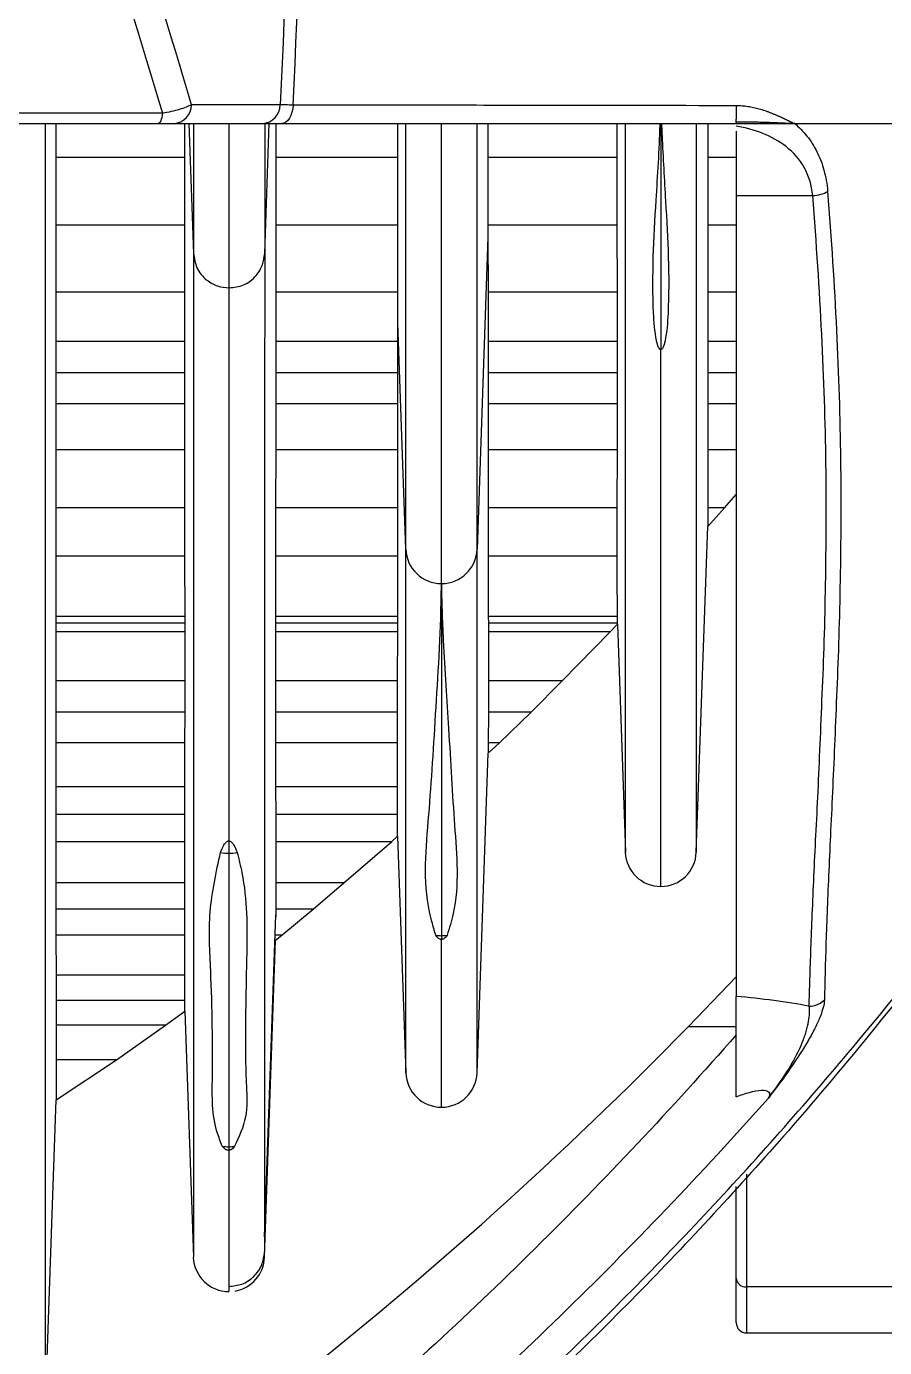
# Model space of a CAD drawing. Extents: x 9.3 to 87.2, y 1.1 to 68.8.
# Drawn here: x 39.747 to 40.999, y 5.639 to 7.566 of the extents above; entities that cross this region are included whole.
import ezdxf

# ---------------------------------------------------------------- set-up
doc = ezdxf.new("R2010")
doc.units = 0
doc.header["$MEASUREMENT"] = 0
doc.layers.add('OBJECT', color=7, linetype='CONTINUOUS')

msp = doc.modelspace()

# ---------------------------------------------------------------- linework, layer by layer
at = {"layer": 'OBJECT'}
for p, q in [((39.9457, 7.4398), (38.1925, 7.4398)), ((38.1925, 7.4248), (39.9393, 7.4248)), ((39.7901, 7.4248), (39.79, 7.3753)), ((39.9623, 7.4248), (40.0918, 7.4248)), ((39.9782, 7.3753), (39.9782, 7.4248)), ((39.9841, 7.4248), (39.9907, 7.2353)), ((40.0947, 7.2353), (40.1013, 7.4248)), ((40.1109, 7.4248), (40.1109, 7.3753)), ((40.2889, 7.3753), (40.2889, 7.4248)), ((40.4204, 7.4248), (40.4204, 7.3753)), ((40.6089, 7.3753), (40.609, 7.4248)), ((40.6725, 7.4236), (40.6725, 7.095)), ((40.7411, 7.4248), (40.7411, 7.3753)), ((40.7825, 7.4134), (40.7825, 7.3196)), ((39.79, 7.3753), (39.79, 7.2766)), ((39.9782, 7.3753), (39.79, 7.3753)), ((39.9782, 7.2766), (39.9782, 7.3753)), ((40.1109, 7.3753), (40.1109, 7.2766)), ((40.2889, 7.3753), (40.1109, 7.3753)), ((40.289, 7.2766), (40.2889, 7.3753)), ((40.4204, 7.3753), (40.4204, 7.2766)), ((40.6089, 7.3753), (40.4204, 7.3753)), ((40.609, 7.2766), (40.6089, 7.3753)), ((40.7411, 7.3753), (40.741, 7.2766)), ((40.7825, 7.3753), (40.7411, 7.3753)), ((40.7825, 7.3196), (40.8941, 7.3196)), ((40.7825, 7.3196), (40.7825, 6.1514)), ((39.79, 7.2766), (39.7899, 7.179)), ((39.9782, 7.2766), (39.79, 7.2766)), ((39.9782, 7.179), (39.9782, 7.2766)), ((40.1109, 7.2766), (40.1108, 7.179)), ((40.289, 7.2766), (40.1109, 7.2766)), ((40.289, 7.179), (40.289, 7.2766)), ((40.4204, 7.2766), (40.4204, 7.2589)), ((40.609, 7.2766), (40.4204, 7.2766)), ((40.6091, 7.179), (40.609, 7.2766)), ((40.741, 7.2766), (40.7409, 7.179)), ((40.7825, 7.2766), (40.741, 7.2766)), ((40.4204, 7.2589), (40.4045, 6.8038)), ((40.4204, 7.2589), (40.4205, 7.179)), ((39.7899, 7.179), (39.7899, 7.1069)), ((39.9782, 7.179), (39.7899, 7.179)), ((39.9782, 7.1069), (39.9782, 7.179)), ((40.0425, 7.1851), (40.0426, 7.1851)), ((40.1108, 7.179), (40.1108, 7.1069)), ((40.289, 7.179), (40.1108, 7.179)), ((40.289, 7.134), (40.289, 7.179)), ((40.6091, 7.179), (40.4205, 7.179)), ((40.4205, 7.179), (40.4205, 7.1069)), ((40.6091, 7.1069), (40.6091, 7.179)), ((40.7409, 7.179), (40.741, 7.1069)), ((40.7825, 7.179), (40.7409, 7.179)), ((40.3006, 6.8038), (40.289, 7.134)), ((40.289, 7.1069), (40.289, 7.134)), ((39.7899, 7.1069), (39.7899, 7.0612)), ((39.9782, 7.1069), (39.7899, 7.1069)), ((39.9783, 7.0612), (39.9782, 7.1069)), ((40.1108, 7.1069), (40.1107, 7.0612)), ((40.289, 7.1069), (40.1108, 7.1069)), ((40.289, 7.0612), (40.289, 7.1069)), ((40.4205, 7.1069), (40.4205, 7.0612)), ((40.6091, 7.1069), (40.4205, 7.1069)), ((40.6091, 7.0612), (40.6091, 7.1069)), ((40.741, 7.1069), (40.741, 7.0612)), ((40.7825, 7.1069), (40.741, 7.1069)), ((39.7899, 7.0612), (39.7899, 7.0158)), ((39.9783, 7.0612), (39.7899, 7.0612)), ((39.9783, 7.0158), (39.9783, 7.0612)), ((40.1107, 7.0612), (40.1107, 7.0158)), ((40.289, 7.0612), (40.1107, 7.0612)), ((40.2889, 7.0158), (40.289, 7.0612)), ((40.4205, 7.0612), (40.4205, 7.0158)), ((40.6091, 7.0612), (40.4205, 7.0612)), ((40.6091, 7.0158), (40.6091, 7.0612)), ((40.741, 7.0612), (40.7411, 7.0158)), ((40.7825, 7.0612), (40.741, 7.0612)), ((39.7899, 7.0158), (39.7899, 6.9487)), ((39.9783, 7.0158), (39.7899, 7.0158)), ((39.9783, 6.9487), (39.9783, 7.0158)), ((40.1107, 7.0158), (40.1107, 6.9487)), ((40.2889, 7.0158), (40.1107, 7.0158)), ((40.2889, 6.9487), (40.2889, 7.0158)), ((40.4205, 7.0158), (40.4205, 6.9487)), ((40.6091, 7.0158), (40.4205, 7.0158)), ((40.6091, 6.9487), (40.6091, 7.0158)), ((40.7411, 7.0158), (40.7411, 6.9487)), ((40.7825, 7.0158), (40.7411, 7.0158)), ((39.7899, 6.9487), (39.7898, 6.8643)), ((39.9783, 6.9487), (39.7899, 6.9487)), ((39.9784, 6.8643), (39.9783, 6.9487)), ((40.1107, 6.9487), (40.1106, 6.8643)), ((40.2889, 6.9487), (40.1107, 6.9487)), ((40.2889, 6.8643), (40.2889, 6.9487)), ((40.4205, 6.9487), (40.4206, 6.8643)), ((40.6091, 6.9487), (40.4205, 6.9487)), ((40.609, 6.8643), (40.6091, 6.9487)), ((40.7825, 6.9487), (40.7411, 6.9487)), ((40.7655, 6.8643), (40.7825, 6.8838)), ((39.7898, 6.8643), (39.7898, 6.7938)), ((39.9784, 6.8643), (39.7898, 6.8643)), ((39.9784, 6.7938), (39.9784, 6.8643)), ((40.1106, 6.8643), (40.1105, 6.7938)), ((40.2889, 6.8643), (40.1106, 6.8643)), ((40.2888, 6.7938), (40.2889, 6.8643)), ((40.4206, 6.8643), (40.4207, 6.7938)), ((40.609, 6.8643), (40.4206, 6.8643)), ((40.609, 6.7938), (40.609, 6.8643)), ((40.7409, 6.8371), (40.7655, 6.8643)), ((40.7655, 6.8643), (40.7409, 6.8643)), ((40.7243, 6.3618), (40.7409, 6.8371)), ((39.7898, 6.7938), (39.7899, 6.7058)), ((39.9784, 6.7938), (39.7898, 6.7938)), ((39.9785, 6.7058), (39.9784, 6.7938)), ((40.1105, 6.7938), (40.1105, 6.7058)), ((40.2888, 6.7938), (40.1105, 6.7938)), ((40.2888, 6.7058), (40.2888, 6.7938)), ((40.4207, 6.7938), (40.4208, 6.7058)), ((40.609, 6.7938), (40.4207, 6.7938)), ((40.3525, 6.7535), (40.3525, 6.7535)), ((40.3525, 6.7535), (40.3525, 6.24)), ((39.7899, 6.7058), (39.7899, 6.6959)), ((39.9785, 6.7058), (39.7899, 6.7058)), ((39.7899, 6.6959), (39.7899, 6.6833)), ((39.9785, 6.6959), (39.7899, 6.6959)), ((39.9785, 6.6959), (39.9785, 6.7058)), ((39.9785, 6.6833), (39.9785, 6.6959)), ((40.1105, 6.7058), (40.1105, 6.6959)), ((40.2888, 6.7058), (40.1105, 6.7058)), ((40.1105, 6.6959), (40.1105, 6.6833)), ((40.2888, 6.6959), (40.1105, 6.6959)), ((40.2888, 6.6959), (40.2888, 6.7058)), ((40.2888, 6.6833), (40.2888, 6.6959)), ((40.4208, 6.7058), (40.4209, 6.6959)), ((40.6091, 6.7058), (40.4208, 6.7058)), ((40.4209, 6.6959), (40.4209, 6.6833)), ((40.6092, 6.6959), (40.4209, 6.6959)), ((40.5986, 6.6833), (40.6092, 6.6945)), ((40.6092, 6.6959), (40.6091, 6.7058)), ((40.6092, 6.6945), (40.6092, 6.6959)), ((40.6092, 6.6945), (40.6208, 6.3618)), ((39.7899, 6.6833), (39.7899, 6.6117)), ((39.9785, 6.6833), (39.7899, 6.6833)), ((39.9785, 6.6117), (39.9785, 6.6833)), ((40.1105, 6.6833), (40.1104, 6.6117)), ((40.2888, 6.6833), (40.1105, 6.6833)), ((40.2886, 6.6117), (40.2888, 6.6833)), ((40.4209, 6.6833), (40.4209, 6.6117)), ((40.5986, 6.6833), (40.4209, 6.6833)), ((40.5288, 6.6117), (40.5986, 6.6833)), ((39.7899, 6.6117), (39.7899, 6.5663)), ((39.9785, 6.6117), (39.7899, 6.6117)), ((39.9785, 6.5663), (39.9785, 6.6117)), ((40.1104, 6.6117), (40.1104, 6.5663)), ((40.2886, 6.6117), (40.1104, 6.6117)), ((40.2885, 6.5663), (40.2886, 6.6117)), ((40.4209, 6.6117), (40.4209, 6.5663)), ((40.5288, 6.6117), (40.4209, 6.6117)), ((40.4832, 6.5663), (40.5288, 6.6117)), ((39.7899, 6.5663), (39.7899, 6.5215)), ((39.9785, 6.5663), (39.7899, 6.5663)), ((39.9784, 6.5215), (39.9785, 6.5663)), ((40.1104, 6.5663), (40.1105, 6.5215)), ((40.2885, 6.5663), (40.1104, 6.5663)), ((40.2885, 6.5215), (40.2885, 6.5663)), ((40.4209, 6.5663), (40.4208, 6.5215)), ((40.4832, 6.5663), (40.4209, 6.5663)), ((40.437, 6.5215), (40.4832, 6.5663)), ((39.7899, 6.5215), (39.7899, 6.4573)), ((39.9784, 6.5215), (39.7899, 6.5215)), ((39.9784, 6.4573), (39.9784, 6.5215)), ((40.1105, 6.5215), (40.1106, 6.4573)), ((40.2885, 6.5215), (40.1105, 6.5215)), ((40.2884, 6.4573), (40.2885, 6.5215)), ((40.4208, 6.5062), (40.437, 6.5215)), ((40.4208, 6.5215), (40.4208, 6.5062)), ((40.437, 6.5215), (40.4208, 6.5215)), ((40.4045, 6.04), (40.4208, 6.5062)), ((39.7899, 6.4573), (39.7899, 6.4169)), ((39.9784, 6.4573), (39.7899, 6.4573)), ((39.9783, 6.4169), (39.9784, 6.4573)), ((40.1106, 6.4573), (40.1107, 6.4169)), ((40.2884, 6.4573), (40.1106, 6.4573)), ((40.2885, 6.4169), (40.2884, 6.4573)), ((39.7899, 6.4169), (39.7899, 6.3771)), ((39.9783, 6.4169), (39.7899, 6.4169)), ((39.9783, 6.3771), (39.9783, 6.4169)), ((40.1107, 6.4169), (40.1108, 6.3771)), ((40.2885, 6.4169), (40.1107, 6.4169)), ((40.2795, 6.3771), (40.2885, 6.3851)), ((40.2885, 6.3851), (40.3006, 6.04)), ((39.7899, 6.3771), (39.79, 6.3169)), ((39.9783, 6.3771), (39.7899, 6.3771)), ((39.9781, 6.3169), (39.9783, 6.3771)), ((40.0425, 6.3783), (40.0425, 6.3603)), ((40.0425, 6.3603), (40.0425, 5.9321)), ((40.1108, 6.3771), (40.1108, 6.3169)), ((40.2795, 6.3771), (40.1108, 6.3771)), ((40.2101, 6.3169), (40.2795, 6.3771)), ((39.79, 6.3169), (39.79, 6.2789)), ((39.9781, 6.3169), (39.79, 6.3169)), ((39.978, 6.2789), (39.9781, 6.3169)), ((40.1108, 6.3169), (40.1107, 6.2789)), ((40.2101, 6.3169), (40.1108, 6.3169)), ((40.1653, 6.2789), (40.2101, 6.3169)), ((39.79, 6.2789), (39.7901, 6.2408)), ((39.978, 6.2789), (39.79, 6.2789)), ((39.978, 6.2408), (39.978, 6.2789)), ((40.0945, 5.8007), (40.1109, 6.2703)), ((40.1107, 6.2789), (40.1107, 6.2679)), ((40.1653, 6.2789), (40.1107, 6.2789)), ((40.1198, 6.2408), (40.1653, 6.2789)), ((39.7901, 6.2408), (39.7903, 6.1822)), ((39.978, 6.2408), (39.7901, 6.2408)), ((39.978, 6.1822), (39.978, 6.2408)), ((40.0945, 5.771), (40.1106, 6.2335)), ((40.1106, 6.2335), (40.1198, 6.2408)), ((40.1198, 6.2408), (40.1107, 6.2408)), ((40.3525, 6.24), (40.3525, 6.2345)), ((39.7903, 6.1822), (39.7903, 6.1454)), ((39.978, 6.1822), (39.7903, 6.1822)), ((39.978, 6.1454), (39.978, 6.1822)), ((40.7128, 6.1075), (40.7825, 6.18)), ((39.7903, 6.1454), (39.7903, 6.1094)), ((39.978, 6.1454), (39.7903, 6.1454)), ((39.9502, 6.1094), (39.978, 6.1299)), ((39.978, 6.1299), (39.978, 6.1454)), ((39.978, 6.1299), (39.9906, 5.771)), ((39.7903, 6.1094), (39.7904, 6.059)), ((39.9502, 6.1094), (39.7903, 6.1094)), ((39.8784, 6.059), (39.9502, 6.1094)), ((40.7128, 6.1075), (40.7825, 6.1075)), ((39.7904, 6.0003), (39.8784, 6.059)), ((39.8784, 6.059), (39.7904, 6.059)), ((39.7743, 5.5388), (39.7904, 6.0003)), ((40.0425, 5.9321), (40.0425, 5.927)), ((40.7975, 5.8919), (40.7975, 5.7275)), ((40.7825, 5.7405), (40.7825, 5.8742)), ((40.0425, 5.7297), (40.0425, 5.7208)), ((40.7825, 5.6755), (40.7825, 5.7405)), ((41.1373, 5.7275), (40.7975, 5.7275)), ((40.7975, 5.7275), (40.7975, 5.6605)), ((40.7975, 5.6605), (41.134, 5.6605))]:
    msp.add_line(p, q, dxfattribs=at)
at = {"layer": 'OBJECT', "flags": 128}
for points in [[(39.9457, 7.4398), (39.9451, 7.4366), (39.9445, 7.4336), (39.9438, 7.431), (39.943, 7.4288), (39.9421, 7.4271), (39.9412, 7.4258), (39.9403, 7.4251), (39.9393, 7.4248)], [(40.1174, 7.4522), (40.0865, 7.4522), (39.9879, 7.4522)], [(40.1361, 7.4517), (40.1355, 7.4463), (40.1344, 7.4412), (40.1328, 7.4365), (40.1308, 7.4325), (40.1284, 7.4292), (40.1257, 7.4268), (40.1228, 7.4253), (40.1198, 7.4248)], [(40.8679, 7.4247), (40.8672, 7.4248), (40.8664, 7.4248)]]:
    msp.add_lwpolyline(points, dxfattribs=at)
at = {"layer": 'OBJECT'}
for centre, radius, start, end in [((39.9602, 7.4524), 0.0277, 274.2427, 359.4996), ((40.0897, 7.4524), 0.0277, 274.245, 359.5321), ((40.3525, 6.8056), 0.052, 182, 270), ((40.3525, 6.8056), 0.052, 270, 358), ((40.0425, 6.4222), 0.0619, 258.5707, 270.0228), ((40.0425, 6.4222), 0.0619, 269.9778, 281.0092), ((40.6725, 6.3636), 0.0518, 182, 270), ((40.6725, 6.3636), 0.0518, 270, 358), ((40.3525, 6.2955), 0.0555, 261.4716, 270.0065), ((40.3525, 6.2955), 0.0555, 269.9937, 278.5282), ((36.4205, 10.2998), 6, 300.68604, 315.67495), ((40.3525, 6.0418), 0.052, 182, 270), ((40.3525, 6.0418), 0.052, 270, 358), ((40.0425, 5.9866), 0.0545, 259.773, 270.0071), ((40.0425, 5.9867), 0.0546, 269.999, 278.622), ((40.0425, 5.7728), 0.052, 182, 269.9931), ((40.0425, 5.7728), 0.052, 280.3224, 358), ((40.7966, 5.7416), 0.0141, 184.4017, 273.8104), ((40.7975, 5.6755), 0.015, 180, 270)]:
    msp.add_arc(centre, radius, start, end, dxfattribs=at)
for points, knots in [([(40.2401, 11.3382), (40.2358, 11.0137), (40.2297, 10.6893), (40.2143, 10.0408), (40.2049, 9.7167), (40.1727, 8.7449), (40.1458, 8.0978), (40.1174, 7.4522)], [0, 0, 0, 0, 0.25, 0.25, 0.5, 0.5, 1, 1, 1, 1]), ([(40.1361, 7.4517), (40.1657, 8.0975), (40.1937, 8.7447), (40.2271, 9.7168), (40.2367, 10.0409), (40.2526, 10.6896), (40.2588, 11.014), (40.2632, 11.3386)], [0, 0, 0, 0, 0.5, 0.5, 0.75, 0.75, 1, 1, 1, 1]), ([(39.9879, 7.4522), (39.9832, 7.4497), (39.9772, 7.4473), (39.9627, 7.4431), (39.9544, 7.4412), (39.9457, 7.4398)], [0, 0, 0, 0, 0.5, 0.5, 1, 1, 1, 1]), ([(40.1361, 7.4517), (40.1322, 7.4517), (40.1288, 7.4518), (40.1225, 7.4519), (40.1197, 7.4521), (40.1174, 7.4522)], [0, 0, 0, 0, 0.5, 0.5, 1, 1, 1, 1]), ([(40.7825, 7.4507), (40.6856, 7.4509), (40.5831, 7.451), (40.4213, 7.4513), (40.366, 7.4514), (40.2528, 7.4515), (40.195, 7.4516), (40.1361, 7.4517)], [0, 0, 0, 0, 0.5, 0.5, 0.75, 0.75, 1, 1, 1, 1]), ([(40.8664, 7.4248), (40.866, 7.425), (40.8652, 7.4254), (40.8641, 7.426), (40.8629, 7.4266), (40.8618, 7.4271), (40.8606, 7.4277), (40.8595, 7.4283), (40.8583, 7.4289), (40.8571, 7.4294), (40.856, 7.43), (40.8548, 7.4306), (40.8536, 7.4311), (40.8525, 7.4317), (40.8513, 7.4323), (40.8501, 7.4328), (40.8489, 7.4334), (40.8469, 7.4343), (40.8439, 7.4357), (40.84, 7.4373), (40.8361, 7.439), (40.8322, 7.4405), (40.8282, 7.442), (40.8242, 7.4433), (40.8202, 7.4446), (40.8161, 7.4458), (40.812, 7.4469), (40.8079, 7.4478), (40.8037, 7.4487), (40.7996, 7.4494), (40.7954, 7.4499), (40.7911, 7.4503), (40.7868, 7.4506), (40.784, 7.4507), (40.7825, 7.4507)], [0, 0, 0, 0, 0.014682, 0.029363, 0.044045, 0.058727, 0.073408, 0.08809, 0.102772, 0.117454, 0.132135, 0.146817, 0.161499, 0.17618, 0.190862, 0.205544, 0.220225, 0.234907, 0.282725, 0.330544, 0.378362, 0.42618, 0.473999, 0.521817, 0.569635, 0.617454, 0.665272, 0.71309, 0.760908, 0.808727, 0.856545, 0.904363, 0.952182, 1, 1, 1, 1]), ([(40.7825, 7.4507), (40.7825, 7.4476), (40.7825, 7.4421), (40.7825, 7.4378), (40.7825, 7.436)], [0, 0, 0, 0, 0.2121658, 0.4015985, 0.4015985, 0.4015985, 0.4015985]), ([(39.7743, 7.4248), (39.7743, 7.3613), (39.7743, 7.2062), (39.7743, 6.9764), (39.7743, 6.7406), (39.7743, 6.5271), (39.7743, 6.3265), (39.7743, 6.1439), (39.7743, 5.9852), (39.7743, 5.8457), (39.7743, 5.7128), (39.7743, 5.6152), (39.7743, 5.5511), (39.7743, 5.5429), (39.7743, 5.5388)], [0, 0, 0, 0, 0.0663565, 0.1619168, 0.2506975, 0.3330027, 0.4146365, 0.5014721, 0.5748651, 0.6528443, 0.7353332, 0.8213619, 0.9099109, 1, 1, 1, 1]), ([(39.9393, 7.4248), (39.9442, 7.4248), (39.9486, 7.4248), (39.9564, 7.4248), (39.9597, 7.4248), (39.9623, 7.4248)], [0, 0, 0, 0, 0.5, 0.5, 1, 1, 1, 1]), ([(39.9908, 7.4248), (39.9907, 7.3999), (39.9907, 7.3357), (39.9907, 7.2734), (39.9907, 7.2353)], [0, 0, 0, 0, 0.3885632, 1, 1, 1, 1]), ([(40.0425, 7.4248), (40.0425, 7.3829), (40.0425, 7.3019), (40.0425, 7.2231), (40.0425, 7.1851)], [0, 0, 0, 0, 0.517367, 1, 1, 1, 1]), ([(40.0918, 7.4248), (40.0953, 7.4248), (40.0995, 7.4248), (40.1089, 7.4248), (40.1141, 7.4248), (40.1198, 7.4248)], [0, 0, 0, 0, 0.5, 0.5, 1, 1, 1, 1]), ([(40.0947, 7.4248), (40.0947, 7.3999), (40.0947, 7.3357), (40.0947, 7.2734), (40.0947, 7.2353)], [0, 0, 0, 0, 0.388563, 1, 1, 1, 1]), ([(40.1198, 7.4248), (40.1805, 7.4248), (40.2399, 7.4248), (40.3562, 7.4248), (40.413, 7.4248), (40.5788, 7.4248), (40.6836, 7.4248), (40.7825, 7.4248)], [0, 0, 0, 0, 0.25, 0.25, 0.5, 0.5, 1, 1, 1, 1]), ([(40.3006, 6.8038), (40.3006, 6.8658), (40.3006, 6.9898), (40.3006, 7.1949), (40.3006, 7.3455), (40.3006, 7.4248)], [0, 0, 0, 0, 0.3212824, 0.642404, 1, 1, 1, 1]), ([(40.3525, 6.7536), (40.3525, 6.8155), (40.3525, 6.9393), (40.3525, 7.1605), (40.3525, 7.3283), (40.3525, 7.4248)], [0, 0, 0, 0, 0.2980689, 0.5959884, 1, 1, 1, 1]), ([(40.4045, 6.8038), (40.4045, 6.8658), (40.4045, 6.9898), (40.4045, 7.1949), (40.4045, 7.3455), (40.4045, 7.4248)], [0, 0, 0, 0, 0.3212824, 0.642404, 1, 1, 1, 1]), ([(40.6208, 6.3618), (40.6208, 6.3655), (40.6208, 6.3729), (40.6208, 6.4312), (40.6208, 6.5194), (40.6208, 6.642), (40.6208, 6.772), (40.6208, 6.9125), (40.6208, 7.063), (40.6208, 7.2176), (40.6208, 7.3351), (40.6208, 7.4045), (40.6208, 7.4248)], [0, 0, 0, 0, 0.122602, 0.243319, 0.361, 0.474446, 0.581833, 0.68175, 0.788271, 0.881698, 0.965359, 1, 1, 1, 1]), ([(40.6725, 7.095), (40.6724, 7.095), (40.672, 7.095), (40.6714, 7.0953), (40.6703, 7.0963), (40.668, 7.1006), (40.6638, 7.1181), (40.6588, 7.1891), (40.6639, 7.2922), (40.6706, 7.3862), (40.6715, 7.4242), (40.6715, 7.4248)], [0, 0, 0, 0, 0.000919, 0.00207, 0.004257, 0.012215, 0.043785, 0.16953, 0.671917, 0.9947, 1, 1, 1, 1]), ([(40.6736, 7.4248), (40.6736, 7.4226), (40.6738, 7.4166), (40.6756, 7.3784), (40.6809, 7.2864), (40.6864, 7.1882), (40.6811, 7.1176), (40.677, 7.1001), (40.6745, 7.0961), (40.6735, 7.0953), (40.673, 7.095), (40.6727, 7.095), (40.6725, 7.095)], [0, 0, 0, 0, 0.019496, 0.051629, 0.33198, 0.832685, 0.958029, 0.989573, 0.996196, 0.998137, 0.999196, 1, 1, 1, 1]), ([(40.7243, 7.4248), (40.7243, 7.4037), (40.7243, 7.3324), (40.7243, 7.2121), (40.7243, 7.0539), (40.7243, 6.8913), (40.7243, 6.745), (40.7243, 6.6131), (40.7243, 6.5026), (40.7243, 6.4237), (40.7243, 6.3717), (40.7243, 6.3651), (40.7243, 6.3618)], [0, 0, 0, 0, 0.036087, 0.121484, 0.217181, 0.326474, 0.448113, 0.550998, 0.658884, 0.770331, 0.884355, 1, 1, 1, 1]), ([(40.7825, 7.4271), (40.7825, 7.428), (40.7825, 7.4292), (40.7825, 7.4309), (40.7825, 7.431), (40.7825, 7.4311)], [0.3137582, 0.3137582, 0.3137582, 0.3137582, 0.5, 0.5, 0.5156324, 0.5156324, 0.5156324, 0.5156324]), ([(40.7825, 7.4271), (40.784, 7.4271), (40.7868, 7.4272), (40.7911, 7.4272), (40.7954, 7.4272), (40.7997, 7.4272), (40.804, 7.4272), (40.8082, 7.4271), (40.8124, 7.4271), (40.8166, 7.427), (40.8208, 7.4269), (40.8249, 7.4268), (40.829, 7.4266), (40.833, 7.4265), (40.837, 7.4263), (40.8409, 7.4262), (40.8447, 7.426), (40.8477, 7.4259), (40.8497, 7.4258), (40.8508, 7.4257), (40.852, 7.4256), (40.8531, 7.4256), (40.8542, 7.4255), (40.8553, 7.4255), (40.8565, 7.4254), (40.8576, 7.4253), (40.8587, 7.4253), (40.8598, 7.4252), (40.8609, 7.4251), (40.862, 7.4251), (40.8631, 7.425), (40.8642, 7.425), (40.8653, 7.4249), (40.866, 7.4248), (40.8664, 7.4248)], [0, 0, 0, 0, 0.047818, 0.095637, 0.143455, 0.191273, 0.239092, 0.28691, 0.334728, 0.382546, 0.430365, 0.478183, 0.526001, 0.57382, 0.621638, 0.669456, 0.717275, 0.765093, 0.779775, 0.794456, 0.809138, 0.82382, 0.838501, 0.853183, 0.867865, 0.882546, 0.897228, 0.91191, 0.926592, 0.941273, 0.955955, 0.970637, 0.985318, 1, 1, 1, 1]), ([(40.7825, 7.4248), (40.7879, 7.4248), (40.7984, 7.4248), (40.8131, 7.4248), (40.8277, 7.4248), (40.8418, 7.4248), (40.8551, 7.4248), (40.8628, 7.4248), (40.8664, 7.4248)], [0, 0, 0, 0, 0.179941, 0.346709, 0.4995, 0.68442, 0.851154, 1, 1, 1, 1]), ([(40.8941, 7.3196), (40.8926, 7.3351), (40.8883, 7.3487), (40.8749, 7.3727), (40.866, 7.3826), (40.8454, 7.3989), (40.8338, 7.4052), (40.8092, 7.4151), (40.796, 7.4186), (40.7825, 7.421)], [0, 0, 0, 0, 0.25, 0.25, 0.5, 0.5, 0.75, 0.75, 1, 1, 1, 1]), ([(40.8679, 7.4248), (40.8743, 7.4194), (40.8803, 7.4132), (40.8912, 7.3995), (40.896, 7.392), (40.9044, 7.3754), (40.9079, 7.3663), (40.9132, 7.347), (40.915, 7.3367), (40.9158, 7.3257)], [0, 0, 0, 0, 0.25, 0.25, 0.5, 0.5, 0.75, 0.75, 1, 1, 1, 1]), ([(40.8941, 7.3196), (40.898, 7.3198), (40.9021, 7.3205), (40.9097, 7.3226), (40.9131, 7.3241), (40.9158, 7.3257)], [0, 0, 0, 0, 0.5, 0.5, 1, 1, 1, 1]), ([(40.9158, 7.3257), (40.9268, 7.1865), (40.9331, 7.0561), (40.9355, 6.8736), (40.935, 6.815), (40.9336, 6.7305), (40.9329, 6.7031), (40.9313, 6.6498), (40.9303, 6.624), (40.9272, 6.5488), (40.9253, 6.5018), (40.9223, 6.4357), (40.9212, 6.4144), (40.9193, 6.3734), (40.9175, 6.3339), (40.916, 6.2975), (40.9146, 6.2626), (40.914, 6.246), (40.9124, 6.1989), (40.9116, 6.1709), (40.9111, 6.1465)], [0, 0, 0, 0, 0.25, 0.25, 0.375, 0.375, 0.4375, 0.4375, 0.5, 0.5, 0.625, 0.625, 0.6875, 0.6875, 0.75, 0.8125, 0.8125, 0.875, 0.875, 1, 1, 1, 1]), ([(40.8889, 6.1371), (40.8895, 6.1618), (40.8904, 6.19), (40.8921, 6.2375), (40.8928, 6.2542), (40.8942, 6.2893), (40.8958, 6.326), (40.8977, 6.3657), (40.8998, 6.407), (40.9009, 6.4284), (40.904, 6.4948), (40.9059, 6.5421), (40.9091, 6.6176), (40.9102, 6.6435), (40.9118, 6.6969), (40.9124, 6.7244), (40.9138, 6.809), (40.9143, 6.8676), (40.9117, 7.0501), (40.9052, 7.1805), (40.8941, 7.3196)], [0, 0, 0, 0, 0.125, 0.125, 0.1875, 0.1875, 0.25, 0.3125, 0.3125, 0.375, 0.375, 0.5, 0.5, 0.5625, 0.5625, 0.625, 0.625, 0.75, 0.75, 1, 1, 1, 1]), ([(39.9907, 7.2353), (39.9907, 7.1347), (39.9907, 6.9371), (39.9907, 6.6727), (39.9907, 6.445), (39.9906, 6.2543), (39.9906, 6.0962), (39.9906, 5.9588), (39.9906, 5.852), (39.9906, 5.7844), (39.9906, 5.7755), (39.9906, 5.771)], [0, 0, 0, 0, 0.130922, 0.257354, 0.375016, 0.481399, 0.581339, 0.679843, 0.783111, 0.890386, 1, 1, 1, 1]), ([(39.9907, 7.2353), (39.9918, 7.2281), (39.9942, 7.2132), (40.0082, 7.1966), (40.0253, 7.1868), (40.0369, 7.1856), (40.0425, 7.1851)], [0, 0, 0, 0, 0.270087, 0.561688, 0.788984, 1, 1, 1, 1]), ([(40.0426, 7.1851), (40.0499, 7.1859), (40.0649, 7.1877), (40.0821, 7.2011), (40.0924, 7.218), (40.0939, 7.2296), (40.0947, 7.2353)], [0, 0, 0, 0, 0.270415, 0.561725, 0.788827, 1, 1, 1, 1]), ([(40.0947, 7.2353), (40.0946, 7.1347), (40.0946, 6.9371), (40.0946, 6.6727), (40.0946, 6.445), (40.0946, 6.2543), (40.0946, 6.0963), (40.0945, 5.9586), (40.0945, 5.8531), (40.0945, 5.7946), (40.0945, 5.7866), (40.0945, 5.7841)], [0, 0, 0, 0, 0.13971, 0.27463, 0.400189, 0.513714, 0.620363, 0.725479, 0.835679, 0.950155, 1, 1, 1, 1]), ([(40.0425, 7.1851), (40.0425, 7.185), (40.0425, 7.185), (40.0425, 7.1849), (40.0425, 7.1849)], [0, 0, 0, 0, 0.559885, 1, 1, 1, 1]), ([(40.0425, 7.1851), (40.0425, 7.1851), (40.0426, 7.1851), (40.0426, 7.1851), (40.0426, 7.1851)], [0, 0, 0, 0, 0.558241, 1, 1, 1, 1]), ([(40.0425, 7.1849), (40.0425, 7.0983), (40.0425, 6.9273), (40.0425, 6.7098), (40.0425, 6.5266), (40.0425, 6.4267), (40.0425, 6.3783)], [0, 0, 0, 0, 0.2943602, 0.581245, 0.7968207, 1, 1, 1, 1]), ([(40.6725, 6.3118), (40.6725, 6.3162), (40.6725, 6.3249), (40.6725, 6.3925), (40.6725, 6.4959), (40.6725, 6.6359), (40.6725, 6.7822), (40.6725, 6.9342), (40.6725, 7.0435), (40.6725, 7.095)], [0, 0, 0, 0, 0.159104, 0.315428, 0.467212, 0.6125, 0.754724, 0.884556, 1, 1, 1, 1]), ([(40.7411, 6.9487), (40.7411, 6.9315), (40.741, 6.8969), (40.741, 6.8752), (40.7409, 6.8643)], [0, 0, 0, 0, 0.498775, 1, 1, 1, 1]), ([(40.7409, 6.8643), (40.7409, 6.8564), (40.7409, 6.8406), (40.7409, 6.8383), (40.7409, 6.8371)], [0, 0, 0, 0, 0.498581, 1, 1, 1, 1]), ([(40.3006, 6.04), (40.3006, 6.0438), (40.3006, 6.0514), (40.3006, 6.1109), (40.3006, 6.2017), (40.3006, 6.33), (40.3006, 6.472), (40.3006, 6.6287), (40.3006, 6.7457), (40.3006, 6.8038)], [0, 0, 0, 0, 0.1517066, 0.3010924, 0.4467941, 0.5874491, 0.7285956, 0.8653203, 1, 1, 1, 1]), ([(40.4045, 6.04), (40.4045, 6.0438), (40.4045, 6.0514), (40.4045, 6.1109), (40.4045, 6.2017), (40.4045, 6.33), (40.4045, 6.472), (40.4045, 6.6287), (40.4045, 6.7457), (40.4045, 6.8038)], [0, 0, 0, 0, 0.1517066, 0.3010924, 0.4467941, 0.5874491, 0.7285956, 0.8653203, 1, 1, 1, 1]), ([(40.6091, 6.7058), (40.6091, 6.7154), (40.6091, 6.7345), (40.609, 6.774), (40.609, 6.7938)], [0, 0, 0, 0, 0.497891, 1, 1, 1, 1]), ([(40.3443, 6.2406), (40.3409, 6.252), (40.3242, 6.3089), (40.3349, 6.4132), (40.3444, 6.5701), (40.3519, 6.6884), (40.3525, 6.7514), (40.3525, 6.7527), (40.3525, 6.7531), (40.3525, 6.7533), (40.3525, 6.7534), (40.3525, 6.7535)], [0, 0, 0, 0, 0.076843, 0.381826, 0.687453, 0.993014, 0.997771, 0.99896, 0.999554, 0.999851, 1, 1, 1, 1]), ([(40.3525, 6.7535), (40.3525, 6.7535), (40.3525, 6.7536), (40.3525, 6.7536), (40.3525, 6.7536)], [0, 0, 0, 0, 0.559654, 1, 1, 1, 1]), ([(40.3525, 6.7535), (40.3525, 6.7534), (40.3525, 6.7533), (40.3525, 6.7531), (40.3525, 6.7527), (40.3525, 6.7516), (40.3526, 6.7488), (40.3526, 6.7429), (40.3529, 6.7311), (40.3536, 6.7063), (40.3563, 6.6401), (40.3639, 6.5313), (40.3709, 6.3989), (40.3799, 6.3034), (40.364, 6.2511), (40.3608, 6.2406)], [0, 0, 0, 0, 0.000262, 0.000524, 0.001048, 0.002095, 0.006286, 0.014668, 0.031432, 0.064959, 0.138785, 0.369256, 0.649154, 0.929435, 1, 1, 1, 1]), ([(39.4825, 4.827), (39.6703, 4.9379), (39.851, 5.0594), (40.1984, 5.3231), (40.3637, 5.4644), (40.5992, 5.69), (40.6756, 5.7676), (40.8242, 5.9271), (40.896, 6.0088), (41.1044, 6.2594), (41.2337, 6.4341), (41.3539, 6.616)], [0, 0, 0, 0, 0.25, 0.25, 0.5, 0.5, 0.625, 0.625, 0.75, 0.75, 1, 1, 1, 1]), ([(41.3535, 6.6153), (41.2358, 6.4317), (41.1081, 6.2559), (40.9016, 6.0038), (40.8303, 5.9217), (40.6825, 5.7614), (40.6064, 5.6835), (40.4499, 5.5325), (40.3695, 5.4594), (40.2045, 5.3178), (40.1198, 5.2493), (39.8595, 5.0512), (39.6788, 4.9297), (39.491, 4.8188)], [0, 0, 0, 0, 0.25, 0.25, 0.375, 0.375, 0.5, 0.5, 0.625, 0.625, 0.75, 0.75, 1, 1, 1, 1]), ([(40.2885, 6.3851), (40.2885, 6.3865), (40.2885, 6.3892), (40.2885, 6.4076), (40.2885, 6.4169)], [0, 0, 0, 0, 0.498374, 1, 1, 1, 1]), ([(40.0328, 5.933), (40.0302, 5.9396), (40.0172, 5.9726), (40.0192, 6.0523), (40.0181, 6.1601), (40.0111, 6.2744), (40.0239, 6.3325), (40.0302, 6.3616)], [0, 0, 0, 0, 0.0523947, 0.2610056, 0.6291967, 0.8150945, 1, 1, 1, 1]), ([(40.0302, 6.3616), (40.031, 6.3635), (40.0322, 6.3667), (40.0342, 6.3708), (40.0359, 6.3736), (40.0374, 6.3755), (40.0388, 6.3769), (40.0401, 6.3778), (40.0412, 6.3782), (40.042, 6.3783), (40.0424, 6.3783), (40.0425, 6.3783)], [0, 0, 0, 0, 0.316364, 0.531026, 0.677706, 0.778955, 0.877451, 0.925781, 0.962938, 0.989159, 1, 1, 1, 1]), ([(40.0425, 6.3783), (40.0429, 6.3782), (40.0437, 6.3781), (40.0454, 6.3773), (40.049, 6.374), (40.0517, 6.3684), (40.0536, 6.3635), (40.0544, 6.3615)], [0, 0, 0, 0, 0.032723, 0.076597, 0.191829, 0.659607, 1, 1, 1, 1]), ([(40.0544, 6.3615), (40.0569, 6.3516), (40.0693, 6.3024), (40.0688, 6.199), (40.0653, 6.0956), (40.0679, 6.0198), (40.0704, 5.9755), (40.0573, 5.9469), (40.0507, 5.9327)], [0, 0, 0, 0, 0.0627587, 0.3135991, 0.6552939, 0.7707192, 0.8860508, 1, 1, 1, 1]), ([(40.3525, 6.2345), (40.3521, 6.2345), (40.3512, 6.2346), (40.3497, 6.2351), (40.3471, 6.2366), (40.3455, 6.2386), (40.3445, 6.2402), (40.3443, 6.2406)], [0, 0, 0, 0, 0.074163, 0.16958, 0.336542, 0.837581, 1, 1, 1, 1]), ([(40.3608, 6.2406), (40.3603, 6.2398), (40.3594, 6.2383), (40.3577, 6.2365), (40.3558, 6.2353), (40.3544, 6.2347), (40.3532, 6.2345), (40.3527, 6.2345), (40.3525, 6.2345)], [0, 0, 0, 0, 0.310389, 0.628913, 0.761248, 0.894698, 0.970341, 1, 1, 1, 1]), ([(40.3525, 5.9898), (40.3525, 5.9937), (40.3525, 6.0015), (40.3525, 6.0591), (40.3525, 6.1357), (40.3525, 6.2019), (40.3525, 6.2345)], [0, 0, 0, 0, 0.2875665, 0.5706173, 0.7881638, 1, 1, 1, 1]), ([(40.7825, 6.0051), (40.7825, 6.0217), (40.7825, 6.0377), (40.7825, 6.0603), (40.7825, 6.0676), (40.7825, 6.0814), (40.7825, 6.088), (40.7825, 6.1068), (40.7825, 6.118), (40.7825, 6.1373), (40.7825, 6.1453), (40.7825, 6.1514)], [0, 0, 0, 0, 0.25, 0.25, 0.375, 0.375, 0.5, 0.5, 0.75, 0.75, 1, 1, 1, 1]), ([(40.9111, 6.1465), (40.9109, 6.1399), (40.9088, 6.1315), (40.9028, 6.1166), (40.9004, 6.1113), (40.8947, 6.0998), (40.8914, 6.0938), (40.8805, 6.075), (40.8718, 6.0616), (40.852, 6.0329), (40.8409, 6.018), (40.8294, 6.003)], [0, 0, 0, 0, 0.25, 0.25, 0.375, 0.375, 0.5, 0.5, 0.75, 0.75, 1, 1, 1, 1]), ([(40.8294, 6.003), (40.8409, 6.018), (40.8513, 6.0326), (40.868, 6.0601), (40.8742, 6.0726), (40.8812, 6.0898), (40.8831, 6.0952), (40.8862, 6.1055), (40.8873, 6.1103), (40.8896, 6.1235), (40.8898, 6.131), (40.8889, 6.1371)], [0, 0, 0, 0, 0.25, 0.25, 0.5, 0.5, 0.625, 0.625, 0.75, 0.75, 1, 1, 1, 1]), ([(40.8889, 6.1371), (40.8929, 6.1371), (40.8971, 6.1379), (40.9049, 6.1412), (40.9084, 6.1436), (40.9111, 6.1465)], [0, 0, 0, 0, 0.5, 0.5, 1, 1, 1, 1]), ([(40.7825, 6.0954), (40.6884, 5.9879), (40.5906, 5.884), (40.4385, 5.7336), (40.3869, 5.6844), (40.2817, 5.5878), (40.2281, 5.5405), (39.9563, 5.3091), (39.726, 5.1413), (39.4825, 4.9913)], [0, 0, 0, 0, 0.25, 0.25, 0.375, 0.375, 0.5, 0.5, 1, 1, 1, 1]), ([(39.7904, 6.059), (39.7904, 6.0422), (39.7904, 6.0084), (39.7904, 6.003), (39.7904, 6.0003)], [0, 0, 0, 0, 0.497369, 1, 1, 1, 1]), ([(40.7825, 6.0051), (40.7891, 6.0075), (40.7956, 6.0097), (40.8081, 6.0131), (40.8142, 6.0143), (40.8243, 6.0148), (40.8283, 6.014), (40.8317, 6.0097), (40.8312, 6.0065), (40.8294, 6.003)], [0, 0, 0, 0, 0.25, 0.25, 0.5, 0.5, 0.75, 0.75, 1, 1, 1, 1]), ([(39.4825, 4.88), (39.5455, 4.9179), (39.6078, 4.957), (39.7305, 5.0374), (39.791, 5.0788), (39.97, 5.2064), (40.086, 5.296), (40.255, 5.4372), (40.3105, 5.4854), (40.4196, 5.5838), (40.4731, 5.634), (40.6308, 5.7873), (40.732, 5.8933), (40.8294, 6.003)], [0, 0, 0, 0, 0.125, 0.125, 0.25, 0.25, 0.5, 0.5, 0.625, 0.625, 0.75, 0.75, 1, 1, 1, 1]), ([(40.0425, 5.927), (40.0421, 5.927), (40.0413, 5.9269), (40.0398, 5.9272), (40.038, 5.9278), (40.0351, 5.9297), (40.0338, 5.9316), (40.0328, 5.933)], [0, 0, 0, 0, 0.073343, 0.146516, 0.25784, 0.467129, 1, 1, 1, 1]), ([(40.0507, 5.9327), (40.0502, 5.9319), (40.049, 5.9303), (40.0469, 5.9285), (40.0447, 5.9274), (40.0434, 5.9271), (40.0427, 5.927), (40.0425, 5.927)], [0, 0, 0, 0, 0.3497868, 0.7174089, 0.858887, 0.9664999, 1, 1, 1, 1]), ([(40.0425, 5.927), (40.0425, 5.8924), (40.0425, 5.822), (40.0425, 5.7637), (40.0425, 5.7338), (40.0425, 5.7302), (40.0425, 5.7297)], [0, 0, 0, 0, 0.3326073, 0.6774697, 0.9544603, 1, 1, 1, 1]), ([(40.0425, 5.7283), (40.0489, 5.729), (40.0623, 5.7304), (40.0795, 5.742), (40.0917, 5.7589), (40.0936, 5.7722), (40.0945, 5.7786)], [0, 0, 0, 0, 0.240333, 0.499662, 0.759186, 1, 1, 1, 1])]:
    msp.add_open_spline(points, degree=3, knots=knots, dxfattribs=at)
for points in [[(39.9879, 7.4522), (39.9251, 7.6619), (39.8623, 7.8725), (39.7991, 8.0838)], [(39.7586, 8.0585), (39.8212, 7.8515), (39.8834, 7.6452), (39.9457, 7.4398)], [(40.7825, 7.436), (40.7825, 7.4341), (40.7825, 7.4325), (40.7825, 7.4311)], [(40.7825, 7.4248), (40.7825, 7.4255), (40.7825, 7.4263), (40.7825, 7.4271)], [(40.8679, 7.4248), (40.878, 7.4248), (40.8881, 7.4248), (40.898, 7.4248)], [(40.898, 7.4248), (41.0598, 7.4248), (41.2024, 7.4248), (41.3231, 7.4248)], [(40.8889, 6.1371), (40.8558, 6.1435), (40.8201, 6.1481), (40.7825, 6.1514)]]:
    msp.add_open_spline(points, degree=3, dxfattribs=at)

doc.saveas('drawing.dxf')
